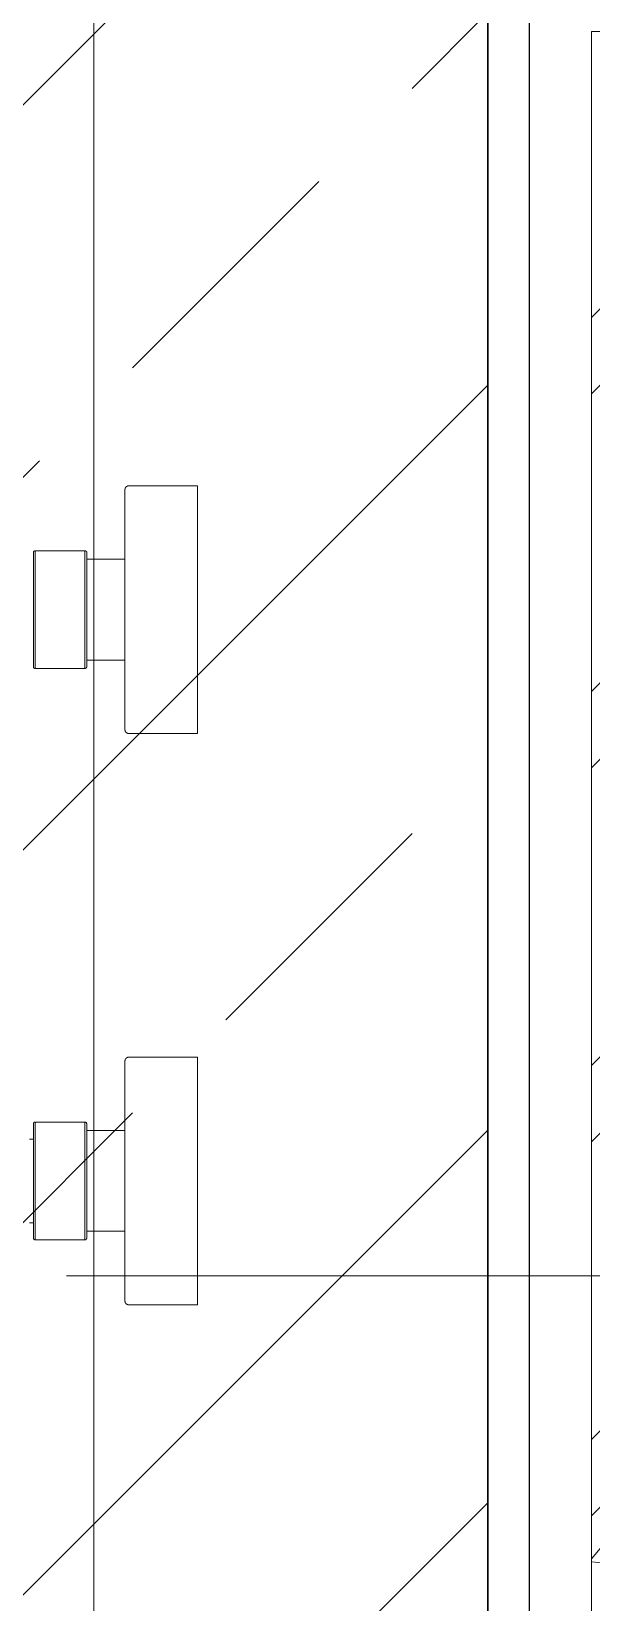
# Model space of a CAD drawing. Header units: millimetres. Extents: x -343543 to 400519, y -115663 to 104219.
# Drawn here: x -254594 to -254459, y 5921.3 to 6300 of the extents above; entities that cross this region are included whole.
import ezdxf
from ezdxf.xclip import XClip

# ---------------------------------------------------------------- set-up
doc = ezdxf.new("R2010")
doc.units = ezdxf.units.MM
doc.header["$XCLIPFRAME"] = 0
doc.linetypes.add('XREF MAT BANG TUONG XAY$0$CENTER', pattern=[50.8, 31.75, -6.35, 6.35, -6.35])
doc.layers.get('0').update_dxf_attribs({"color": 231, "lineweight": 0})
for name, color, linetype, lineweight in [('A-CLNG', 157, 'Continuous', 25), ('A-PATT', 252, 'Continuous', 9), ('A-SYMBOLS', 10, 'Continuous', 13), ('XREF MAT BANG TUONG XAY$0$01.Xref _MB T1$0$A-FURN', 8, 'Continuous', 5), ('XREF MAT BANG TUONG XAY$0$01.Xref _MB T1$0$A-TEXT', 8, 'Continuous', 25), ('XREF MAT BANG TUONG XAY$0$A-GRID', 8, 'XREF MAT BANG TUONG XAY$0$CENTER', 15), ('XREF MAT BANG TUONG XAY$0$xref_IKIGAI_Cot$0$A-FNSH', 8, 'Continuous', 9), ('XREF MAT BANG TUONG XAY$0$xref_IKIGAI_Cot$0$A-PATT', 8, 'Continuous', 5)]:
    doc.layers.add(name, color=color, linetype=linetype, lineweight=lineweight)
doc.layers.add('XREF MAT BANG TUONG XAY$0$A-FNSH', color=8, linetype='Continuous')

# ---------------------------------------------------------------- blocks, each defined once
blk = doc.blocks.new('XREF MAT BANG TUONG XAY$0$00.xref_IKIGAI_Truc')
at = {"layer": 'XREF MAT BANG TUONG XAY$0$A-GRID', "color": 8, "ltscale": 20}
blk.add_lwpolyline([(-2907.53, 6000), (42750, 6000)], dxfattribs=at)
blk = doc.blocks.new('*U200')
at = {"color": 8}
for p, q in [((-38.44, -16.42), (-38.44, 0)), ((97.1, -16.48), (97.1, 0)), ((-96.43, -17.2), (-39.23, -17.2)), ((39.14, -17.2), (96.34, -17.2)), ((-53.85, -38.59), (-53.85, -26.61)), ((81.69, -38.62), (81.69, -26.56)), ((-53.85, -38.47), (-81.78, -38.47)), ((-81.47, -38.91), (-54.15, -38.91)), ((81.69, -38.47), (53.76, -38.47)), ((54.07, -38.91), (81.42, -38.91))]:
    blk.add_line(p, q, dxfattribs=at)
for points in [[(-97.18, 0), (-97.18, -16.48), (-97.16, -16.48), (-97.16, -16.6), (-97.13, -16.6), (-97.13, -16.65), (-97.1, -16.65), (-97.1, -16.71), (-97.07, -16.71), (-97.07, -16.76), (-97.04, -16.76), (-97.04, -16.81), (-97.02, -16.81), (-97.02, -16.85), (-96.99, -16.85), (-96.99, -16.87), (-96.96, -16.9), (-96.93, -16.93), (-96.9, -16.96), (-96.88, -16.98), (-96.85, -17.02), (-96.82, -17.02), (-96.82, -17.04), (-96.79, -17.04), (-96.79, -17.07), (-96.73, -17.07), (-96.73, -17.11), (-96.68, -17.11), (-96.68, -17.12), (-96.62, -17.12), (-96.62, -17.15), (-96.54, -17.15), (-96.54, -17.18), (-96.43, -17.18), (-96.43, -17.2)], [(-97.18, 0), (-38.44, 0)], [(38.36, 0), (38.36, -16.42), (38.39, -16.42), (38.39, -16.54), (38.42, -16.57), (38.42, -16.62), (38.44, -16.65), (38.44, -16.71), (38.47, -16.71), (38.47, -16.73), (38.5, -16.76), (38.5, -16.79), (38.53, -16.79), (38.53, -16.85), (38.56, -16.85), (38.56, -16.87), (38.58, -16.87), (38.58, -16.9), (38.61, -16.9), (38.61, -16.93), (38.64, -16.93), (38.64, -16.96), (38.67, -16.96), (38.67, -16.98), (38.69, -16.98), (38.69, -17.02), (38.72, -17.02), (38.72, -17.04), (38.75, -17.04), (38.78, -17.07), (38.81, -17.07), (38.81, -17.11), (38.86, -17.11), (38.86, -17.12), (38.92, -17.12), (38.92, -17.15), (39, -17.15), (39, -17.18), (39.12, -17.18), (39.14, -17.2)], [(38.36, 0), (97.1, 0)], [(-79.76, -26.25), (-79.76, -17.2)], [(-55.86, -17.2), (-55.86, -26.25)], [(-39.23, -17.2), (-39.2, -17.18), (-39.08, -17.18), (-39.08, -17.15), (-39, -17.15), (-39, -17.12), (-38.95, -17.12), (-38.95, -17.11), (-38.89, -17.11), (-38.89, -17.07), (-38.86, -17.07), (-38.83, -17.04), (-38.81, -17.04), (-38.81, -17.02), (-38.78, -17.02), (-38.78, -16.98), (-38.75, -16.98), (-38.75, -16.96), (-38.72, -16.96), (-38.7, -16.93), (-38.7, -16.9), (-38.67, -16.9), (-38.67, -16.87), (-38.64, -16.87), (-38.64, -16.85), (-38.61, -16.85), (-38.61, -16.81), (-38.59, -16.79), (-38.59, -16.76), (-38.55, -16.76), (-38.55, -16.71), (-38.52, -16.71), (-38.52, -16.65), (-38.5, -16.62), (-38.5, -16.57), (-38.47, -16.54), (-38.47, -16.42), (-38.44, -16.42)], [(55.77, -26.25), (55.77, -17.2)], [(79.68, -17.2), (79.68, -26.25)], [(96.34, -17.2), (96.34, -17.18), (96.45, -17.18), (96.45, -17.15), (96.54, -17.15), (96.54, -17.12), (96.6, -17.12), (96.6, -17.11), (96.65, -17.11), (96.65, -17.07), (96.71, -17.07), (96.71, -17.04), (96.74, -17.04), (96.74, -17.02), (96.77, -17.02), (96.79, -16.98), (96.82, -16.96), (96.85, -16.96), (96.85, -16.93), (96.87, -16.9), (96.9, -16.87), (96.9, -16.85), (96.93, -16.85), (96.93, -16.81), (96.96, -16.81), (96.96, -16.76), (96.99, -16.76), (96.99, -16.73), (97.01, -16.71), (97.01, -16.65), (97.05, -16.65), (97.05, -16.6), (97.07, -16.6), (97.07, -16.48), (97.1, -16.48)], [(-54.26, -26.25), (-81.36, -26.25), (-81.36, -26.28), (-81.5, -26.28), (-81.5, -26.3), (-81.55, -26.3), (-81.55, -26.33), (-81.58, -26.33), (-81.61, -26.36), (-81.64, -26.36), (-81.64, -26.38), (-81.66, -26.38), (-81.66, -26.42), (-81.7, -26.42), (-81.7, -26.45), (-81.72, -26.47), (-81.72, -26.49), (-81.75, -26.49), (-81.75, -26.58), (-81.78, -26.58)], [(-81.78, -26.58), (-81.78, -38.62), (-81.75, -38.62), (-81.75, -38.69), (-81.72, -38.69), (-81.72, -38.73), (-81.7, -38.73), (-81.7, -38.79), (-81.66, -38.79), (-81.66, -38.81), (-81.64, -38.81), (-81.64, -38.83), (-81.58, -38.83), (-81.58, -38.87), (-81.55, -38.87), (-81.55, -38.9), (-81.5, -38.9), (-81.47, -38.91)], [(-81.78, -26.72), (-53.85, -26.72)], [(-53.85, -26.61), (-53.88, -26.58), (-53.88, -26.53), (-53.9, -26.53), (-53.9, -26.47), (-53.93, -26.47), (-53.93, -26.45), (-53.96, -26.42), (-53.96, -26.38), (-53.99, -26.38), (-53.99, -26.36), (-54.05, -26.36), (-54.05, -26.33), (-54.07, -26.33), (-54.07, -26.3), (-54.15, -26.3), (-54.15, -26.28), (-54.26, -26.28), (-54.26, -26.25)], [(81.27, -26.25), (54.18, -26.25), (54.18, -26.28), (54.07, -26.28), (54.07, -26.3), (53.98, -26.3), (53.98, -26.33), (53.96, -26.33), (53.96, -26.36), (53.94, -26.36), (53.9, -26.38), (53.87, -26.42), (53.87, -26.45), (53.85, -26.45), (53.85, -26.47), (53.82, -26.47), (53.82, -26.53), (53.79, -26.53), (53.79, -26.61), (53.76, -26.61)], [(53.76, -26.61), (53.76, -38.59), (53.79, -38.59), (53.79, -38.67), (53.82, -38.67), (53.82, -38.73), (53.85, -38.73), (53.85, -38.76), (53.87, -38.76), (53.87, -38.79), (53.9, -38.79), (53.9, -38.81), (53.94, -38.81), (53.94, -38.83), (53.96, -38.83), (53.96, -38.87), (53.98, -38.87), (54.02, -38.9), (54.07, -38.9), (54.07, -38.91)], [(53.76, -26.72), (81.69, -26.72)], [(81.69, -26.56), (81.67, -26.56), (81.67, -26.49), (81.64, -26.49), (81.64, -26.47), (81.61, -26.45), (81.61, -26.42), (81.58, -26.42), (81.58, -26.38), (81.56, -26.38), (81.56, -26.36), (81.53, -26.36), (81.5, -26.33), (81.47, -26.33), (81.47, -26.3), (81.42, -26.3), (81.42, -26.28), (81.27, -26.28), (81.27, -26.25)], [(-54.15, -38.91), (-54.15, -38.9), (-54.1, -38.9), (-54.07, -38.87), (-54.05, -38.87), (-54.05, -38.83), (-54.01, -38.83), (-54.01, -38.81), (-53.99, -38.81), (-53.96, -38.79), (-53.96, -38.76), (-53.93, -38.76), (-53.93, -38.73), (-53.9, -38.73), (-53.9, -38.67), (-53.88, -38.67), (-53.88, -38.59), (-53.85, -38.59)], [(57.79, -39.85), (57.79, -38.91)], [(77.66, -38.91), (77.66, -39.85)], [(81.42, -38.91), (81.42, -38.9), (81.47, -38.9), (81.47, -38.87), (81.5, -38.87), (81.5, -38.83), (81.56, -38.83), (81.56, -38.81), (81.58, -38.81), (81.58, -38.79), (81.61, -38.79), (81.61, -38.73), (81.64, -38.73), (81.64, -38.69), (81.67, -38.69), (81.67, -38.64), (81.69, -38.62)]]:
    blk.add_lwpolyline(points, dxfattribs=at)
blk = doc.blocks.new('XREF MAT BANG TUONG XAY$0$01.Xref _MB T1$0$Phong tam')
at = {"layer": 'XREF MAT BANG TUONG XAY$0$01.Xref _MB T1$0$A-FURN', "color": 8, "xscale": 1.016, "yscale": 1.016, "zscale": 1.016, "rotation": 270}
blk.add_blockref('*U200', (-305, 3091.71), dxfattribs=at)
at = {"layer": 'XREF MAT BANG TUONG XAY$0$01.Xref _MB T1$0$A-FURN', "color": 8, "elevation": 0}
blk.add_lwpolyline([(-330, 3585), (-235, 3585), (-235, 2605), (-330, 2605)], close=True, dxfattribs=at)
blk = doc.blocks.new('XREF MAT BANG TUONG XAY$0$xref_IKIGAI_Cot')
at = {"layer": 'XREF MAT BANG TUONG XAY$0$xref_IKIGAI_Cot$0$A-PATT'}
h = blk.add_hatch(dxfattribs=at)
h.set_pattern_fill('BT-01', color=8, scale=15, pattern_type=2)
h.set_pattern_definition([(50, (330, 180), (107.589, -9.4128), [11.25, -123.75]), (355, (330, 180), (-20.8127, 112.8288), [9, -99]), (100.4514, (338.97, 179.22), (86.7764, 103.4159), [9.561, -105.1713]), (46.1842, (330, 210), (160.0862, -24.8279), [16.875, -185.625]), (96.6356, (343.34, 207.93), (140.1994, 146.1177), [14.3415, -157.757]), (351.1842, (330, 210), (140.1993, 146.1178), [13.5, -148.5]), (21, (345, 202.5), (89.53606, -60.3928), [11.25, -123.75]), (326, (345, 202.5), (36.4973, 108.7725), [9, -99]), (71.4514, (352.46, 197.47), (126.0334, 48.3796), [9.561, -105.1713]), (37.5, (330, 180), (1.82398, 49.93408), [0, -97.8, 0, -100.5, 0, -99.375]), (7.5, (330, 180), (39.46043, 59.16176), [0, -57.3, 0, -95.55, 0, -37.875]), (327.5, (296.55, 180), (80.07337, -3.38323), [0, -37.5, 0, -117, 0, -155.25]), (317.5, (281.55, 180), (87.47793, 15.01575), [0, -48.75, 0, -77.7, 0, -110.25]), (45, (330, 180), (-45.07806, 45.07806), []), (45, (330, 198.375), (-45.07806, 45.07806), [])])
h.paths.add_polyline_path([(8395, 6300), (8945, 6300), (8945, 5900), (8395, 5900)])
at = {"layer": 'XREF MAT BANG TUONG XAY$0$A-GRID', "color": 8, "ltscale": 20}
blk.add_lwpolyline([(-2907.53, 6000), (42750, 6000)], dxfattribs=at)
at = {"layer": 'XREF MAT BANG TUONG XAY$0$xref_IKIGAI_Cot$0$A-FNSH', "color": 8, "elevation": 0}
blk.add_lwpolyline([(8395, 6300), (8945, 6300), (8945, 5900), (8395, 5900)], close=True, dxfattribs=at)
blk = doc.blocks.new('01.Xref _MB T1')
at = {"color": 8}
blk.add_blockref('XREF MAT BANG TUONG XAY$0$00.xref_IKIGAI_Truc', (0.00011, 0), dxfattribs=at)
at = {"layer": 'XREF MAT BANG TUONG XAY$0$01.Xref _MB T1$0$A-TEXT', "color": 8}
blk.add_blockref('XREF MAT BANG TUONG XAY$0$01.Xref _MB T1$0$Phong tam', (8605.00011, 2999.99999), dxfattribs=at)
at = {"layer": 'XREF MAT BANG TUONG XAY$0$A-FNSH', "color": 8}
for points in [[(8370.00011, 4480.00014), (8370.00011, 5459.99999), (7175.00045, 5459.99999), (7175.00045, 5604.99999), (8370.00011, 5604.99999), (8370.00011, 6584.99999), (7175.00011, 6584.99999), (7175.00011, 6729.99999), (8370.00011, 6729.99999), (8370.00011, 7709.99999), (7175.0007, 7709.99999), (7175.0007, 7854.99999), (8370.00011, 7854.99999), (8370.00011, 8834.99999), (7175.00074, 8834.99999), (7175.00074, 8979.99999), (8369.99998, 8980.00015), (8369.99087, 9964.99999), (7025.00011, 9964.99999), (7025.00011, 10224.99999), (8379.98706, 10224.99999)], [(8380.00011, 4470.00014), (8380.00011, 5469.99999), (7185.00045, 5469.99999), (7185.00045, 5594.99999), (8380.00011, 5594.99999), (8380.00011, 6594.99999), (7185.00011, 6594.99999), (7185.00011, 6719.99999), (8380.00011, 6719.99999), (8380.00011, 7719.99999), (7185.0007, 7719.99999), (7185.0007, 7844.99999), (8380.00011, 7844.99999), (8380.00011, 8844.99999), (7185.00074, 8844.99999), (7185.00074, 8969.99999), (8380.00007, 8970.00015), (8379.99078, 9974.99999), (7035.00011, 9974.99999), (7035.00011, 10214.99999), (8379.98522, 10214.99999)]]:
    blk.add_lwpolyline(points, dxfattribs=at)
at = {"color": 8}
ref = blk.add_blockref('XREF MAT BANG TUONG XAY$0$xref_IKIGAI_Cot', (-0.00927, -0.00001), dxfattribs=at)
XClip(ref).set_block_clipping_path([(-1610.3425959283, -2225.6693134198), (41829.1295208634, 21555.8819575264)])

msp = doc.modelspace()

# ---------------------------------------------------------------- block references
at = {"layer": 'A-SYMBOLS'}
msp.add_blockref('01.Xref _MB T1', (-262854.02, 0), dxfattribs=at)

# ---------------------------------------------------------------- next in the draw order: hatches: boundary and pattern name
at = {"layer": 'A-PATT'}
h = msp.add_hatch(dxfattribs=at)
h.set_pattern_fill('ANSI33', color=256, scale=20, double=1)
h.set_pattern_definition([(45, (-262854.02, -1e-05), (-89.8026, 89.8026), []), (45, (-262764.22, -1e-05), (-89.8026, 89.8026), [63.5, -31.75])])
h.paths.add_polyline_path([(-258669.04, 9965), (-254484.03, 9965), (-254484.03, 8980), (-255679.02, 8980), (-255679.02, 8835), (-254484.02, 8835), (-254484.02, 7855), (-255679.02, 7855), (-255679.02, 7710), (-254484.02, 7710), (-254484.02, 6730), (-255679.02, 6730), (-255679.02, 6585), (-254484.02, 6585), (-254484.02, 5605), (-255679.02, 5605), (-255679.02, 5460), (-254484.02, 5460), (-254484.02, 4480), (-256034.02, 4480), (-256034.02, 4135), (-255889.02, 4135), (-255889.02, 4335), (-254484.02, 4335), (-254484.02, 3235), (-255889.02, 3235), (-255889.02, 3435), (-256034.03, 3435), (-256034.03, 3235), (-257124.02, 3235), (-257124.02, 3435), (-257269.02, 3435), (-257269.02, 3235), (-258579.04, 3235), (-258579.04, 3425), (-258669.04, 3425), (-258669.04, 4335), (-257269.02, 4335), (-257269.02, 4135), (-257124.02, 4135), (-257124.02, 4480), (-258669.04, 4480)])

# ---------------------------------------------------------------- next in the draw order: linework, layer by layer
at = {"layer": 'A-CLNG', "color": 251}
msp.add_lwpolyline([(-258669.04, 9965), (-254484.03, 9965), (-254484.03, 8980), (-255679.02, 8980), (-255679.02, 8835), (-254484.02, 8835), (-254484.02, 7855), (-255679.02, 7855), (-255679.02, 7710), (-254484.02, 7710), (-254484.02, 6730), (-255679.02, 6730), (-255679.02, 6585), (-254484.02, 6585), (-254484.02, 5605), (-255679.02, 5605), (-255679.02, 5460), (-254484.02, 5460), (-254484.02, 4480)], dxfattribs=at)

doc.saveas('drawing.dxf')
